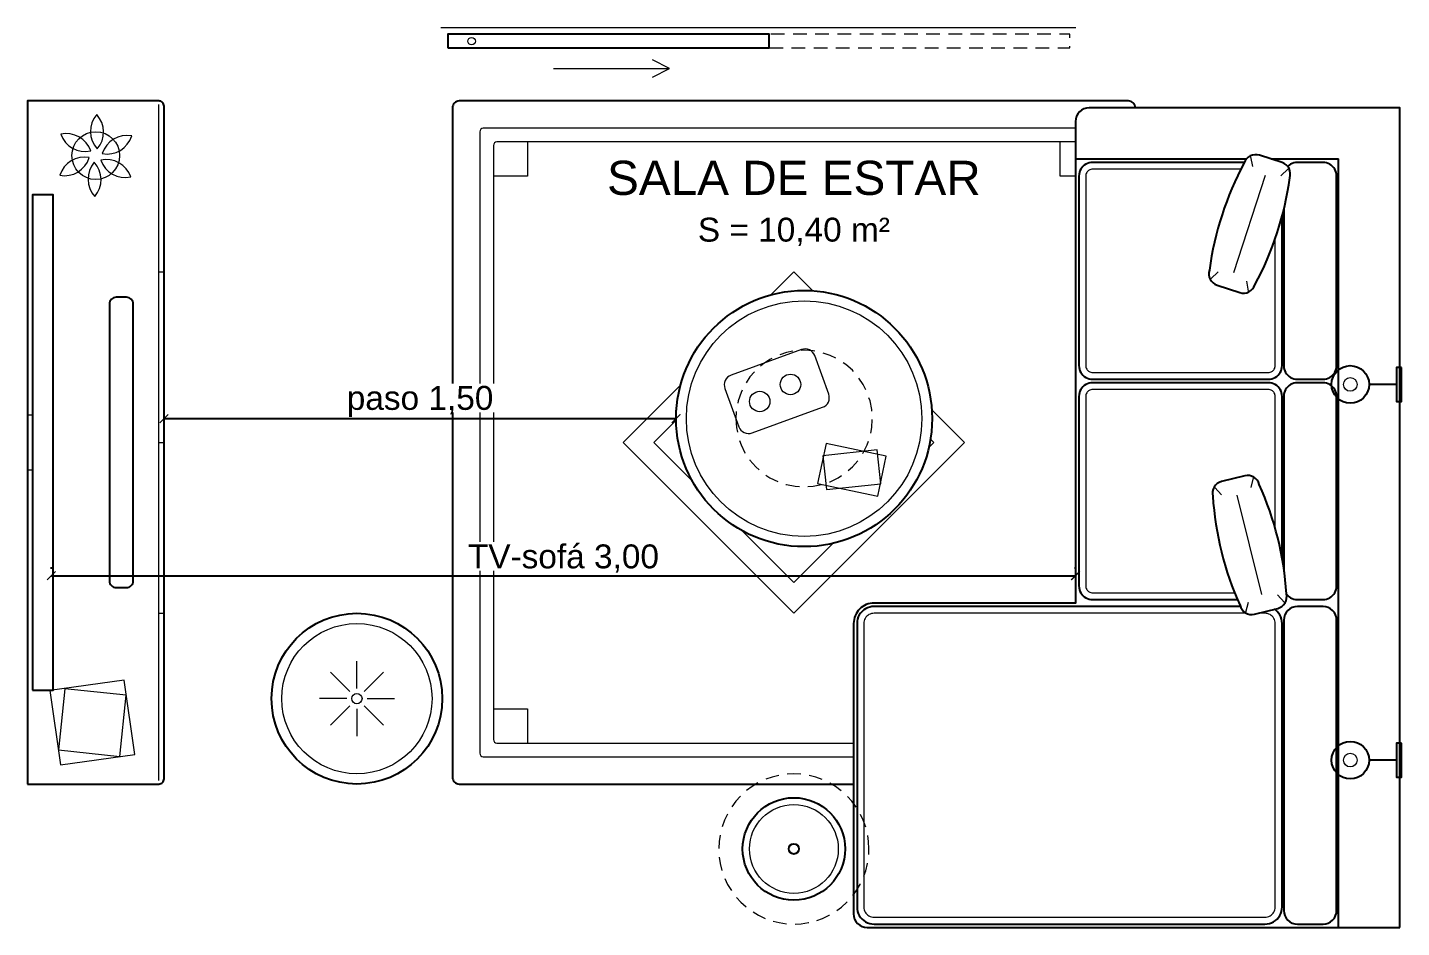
# Model space of a CAD drawing. Header units: metres. Extents: x 0.01 to 6.96, y -2.66 to 2.73.
# Drawn here: x 0.005 to 4.03, y -2.655 to -0.02 of the extents above; entities that cross this region are included whole.
import ezdxf

# ---------------------------------------------------------------- set-up
doc = ezdxf.new("R2010")
doc.units = ezdxf.units.M
for name, color, linetype in [('PS-ALFOMBRAS', 42, 'Continuous'), ('PS-CARPINTERIA', 4, 'Continuous'), ('PS-COTAS', 1, 'Continuous'), ('PS-ILUMINACION', 6, 'Continuous'), ('PS-MOBILIARIO', 3, 'Continuous'), ('PS-TEXTOS', 7, 'Continuous')]:
    doc.layers.add(name, color=color, linetype=linetype)
doc.styles.add('PS', font='arial.ttf')
doc.dimstyles.new('PS', dxfattribs={"dimtxt": 0.07, "dimasz": 0.025, "dimexe": 0.025, "dimexo": 0.02, "dimgap": 0.015, "dimtad": 1, "dimzin": 0, "dimtxsty": 'PS', "dimblk": 'ARCHTICK', "dimcen": 0, "dimclrd": 1, "dimclre": 1, "dimclrt": 1, "dimazin": 3, "dimtfac": 1, "dimtmove": 0, "dimatfit": 3, "dimtfill": 1})

# ---------------------------------------------------------------- blocks, each defined once
blk = doc.blocks.new('PS_ALFOMBRA_SALON_200x200')
blk.add_lwpolyline([(-1, -0.98, 0.414214), (-0.98, -1), (0.98, -1, 0.414214), (1, -0.98), (1, 0.98, 0.414214), (0.98, 1), (-0.98, 1, 0.414214), (-1, 0.98)], format="xyb", close=True)
at = {"color": 8, "lineweight": 13}
for points in [[(-0.92, -0.91, 0.414214), (-0.91, -0.92), (0.91, -0.92, 0.414214), (0.92, -0.91), (0.92, 0.91, 0.414214), (0.91, 0.92), (-0.91, 0.92, 0.414214), (-0.92, 0.91)], [(-0.88, -0.87, 0.414214), (-0.87, -0.88), (0.87, -0.88, 0.414214), (0.88, -0.87), (0.88, 0.87, 0.414214), (0.87, 0.88), (-0.87, 0.88, 0.414214), (-0.88, 0.87)]]:
    blk.add_lwpolyline(points, format="xyb", close=True, dxfattribs=at)
for points in [[(-0.78, 0.88), (-0.78, 0.78), (-0.88, 0.78)], [(0.88, 0.78), (0.78, 0.78), (0.78, 0.88)], [(-0.88, -0.78), (-0.78, -0.78), (-0.78, -0.88)], [(0.78, -0.88), (0.78, -0.78), (0.88, -0.78)]]:
    blk.add_lwpolyline(points, dxfattribs=at)
for points in [[(0, -0.5), (0.5, 0), (0, 0.5), (-0.5, 0)], [(0, -0.41), (0.41, 0), (0, 0.41), (-0.41, 0)]]:
    blk.add_lwpolyline(points, close=True, dxfattribs=at)
blk = doc.blocks.new('PS_SOFA_CHAISE_240x160')
blk.add_wipeout([(0, 0), (0, 2.4), (-0.91, 2.4), (-0.9152, 2.3997), (-0.9204, 2.3986), (-0.9253, 2.397), (-0.93, 2.3946), (-0.9344, 2.3917), (-0.9383, 2.3883), (-0.9417, 2.3844), (-0.9446, 2.38), (-0.947, 2.3753), (-0.9486, 2.3704), (-0.9497, 2.3652), (-0.95, 2.36), (-0.95, 0.95), (-1.54, 0.95), (-1.5478, 0.9495), (-1.5555, 0.948), (-1.563, 0.9454), (-1.57, 0.942), (-1.5765, 0.9376), (-1.5824, 0.9324), (-1.5876, 0.9265), (-1.592, 0.92), (-1.5954, 0.913), (-1.598, 0.9055), (-1.5995, 0.8978), (-1.6, 0.89), (-1.6, 0.04), (-1.5997, 0.0348), (-1.5986, 0.0296), (-1.597, 0.0247), (-1.5946, 0.02), (-1.5917, 0.0156), (-1.5883, 0.0117), (-1.5844, 0.0083), (-1.58, 0.0054), (-1.5753, 0.003), (-1.5704, 0.0014), (-1.5652, 0.0003), (-1.56, 0)])
blk.add_line((-0.18, 0), (-0.18, 2.25))
for points in [[(0, 0), (0, 2.4), (-0.91, 2.4, 0.414214), (-0.95, 2.36), (-0.95, 0.95), (-1.54, 0.95, 0.414214), (-1.6, 0.89), (-1.6, 0.04, 0.414214), (-1.56, 0)], [(-0.4244, 1.8814, 0.090909), (-0.3224, 2.1953, 0.414214), (-0.3449, 2.2394), (-0.4115, 2.261, 0.414214), (-0.4556, 2.2386, 0.090909), (-0.5576, 1.9247, 0.414214), (-0.5351, 1.8806), (-0.4685, 1.859, 0.414214)], [(-0.3322, 0.9768, 0.090909), (-0.412, 1.297, 0.414214), (-0.4544, 1.3225), (-0.5223, 1.3056, 0.414214), (-0.5478, 1.2632, 0.090909), (-0.468, 0.943, 0.414214), (-0.4256, 0.9175), (-0.3577, 0.9344, 0.414214)], [(-0.34, 0.05, 0.414214), (-0.3, 0.01), (-0.225, 0.01, 0.414214), (-0.185, 0.05), (-0.185, 0.9, 0.414214), (-0.225, 0.94), (-0.3, 0.94, 0.414214), (-0.34, 0.9)]]:
    blk.add_lwpolyline(points, format="xyb", close=True)
at = {"color": 8, "lineweight": 13}
for points in [[(-0.4371, 2.2567), (-0.4318, 2.2277)], [(-0.4644, 2.22), (-0.9, 2.22), (-0.9026, 2.2198), (-0.9052, 2.2193), (-0.9077, 2.2185), (-0.91, 2.2173), (-0.9122, 2.2159), (-0.9141, 2.2141), (-0.9159, 2.2122), (-0.9173, 2.21), (-0.9185, 2.2077), (-0.9193, 2.2052), (-0.9198, 2.2026), (-0.92, 2.2), (-0.92, 1.645)], [(-0.3267, 2.2209), (-0.3481, 2.2005)], [(-0.4864, 1.9173), (-0.3936, 2.2027)], [(-0.92, 1.645), (-0.9198, 1.6424), (-0.9193, 1.6398), (-0.9185, 1.6373), (-0.9173, 1.635), (-0.9159, 1.6328), (-0.9141, 1.6309), (-0.9122, 1.6291), (-0.91, 1.6277), (-0.9077, 1.6265), (-0.9052, 1.6257), (-0.9026, 1.6252), (-0.9, 1.625), (-0.385, 1.625), (-0.3824, 1.6252), (-0.3798, 1.6257), (-0.3773, 1.6265), (-0.375, 1.6277), (-0.3728, 1.6291), (-0.3709, 1.6309), (-0.3691, 1.6328), (-0.3677, 1.635), (-0.3665, 1.6373), (-0.3657, 1.6398), (-0.3652, 1.6424), (-0.365, 1.645), (-0.365, 2.0205)], [(-0.5533, 1.8991), (-0.5319, 1.9195)], [(-0.4429, 1.8633), (-0.4482, 1.8923)], [(-0.365, 1.1645), (-0.365, 1.555), (-0.3652, 1.5576), (-0.3657, 1.5602), (-0.3665, 1.5627), (-0.3677, 1.565), (-0.3691, 1.5672), (-0.3709, 1.5691), (-0.3728, 1.5709), (-0.375, 1.5723), (-0.3773, 1.5735), (-0.3798, 1.5743), (-0.3824, 1.5748), (-0.385, 1.575), (-0.9, 1.575), (-0.9026, 1.5748), (-0.9052, 1.5743), (-0.9077, 1.5735), (-0.91, 1.5723), (-0.9122, 1.5709), (-0.9141, 1.5691), (-0.9159, 1.5672), (-0.9173, 1.565), (-0.9185, 1.5627), (-0.9193, 1.5602), (-0.9198, 1.5576), (-0.92, 1.555), (-0.92, 1)], [(-0.5418, 1.2884), (-0.5219, 1.2665)], [(-0.4292, 1.3164), (-0.4365, 1.2878)], [(-0.4037, 0.9745), (-0.4763, 1.2655)], [(-0.92, 1), (-0.9198, 0.9974), (-0.9193, 0.9948), (-0.9185, 0.9923), (-0.9173, 0.99), (-0.9159, 0.9878), (-0.9141, 0.9859), (-0.9122, 0.9841), (-0.91, 0.9827), (-0.9077, 0.9815), (-0.9052, 0.9807), (-0.9026, 0.9802), (-0.9, 0.98), (-0.4824, 0.98)], [(-0.3382, 0.9516), (-0.3581, 0.9735)], [(-0.4508, 0.9236), (-0.4435, 0.9522)], [(-1.57, 0.06), (-1.5697, 0.0561), (-1.569, 0.0522), (-1.5677, 0.0485), (-1.566, 0.045), (-1.5638, 0.0417), (-1.5612, 0.0388), (-1.5583, 0.0362), (-1.555, 0.034), (-1.5515, 0.0323), (-1.5478, 0.031), (-1.5439, 0.0303), (-1.54, 0.03), (-0.395, 0.03), (-0.3911, 0.0303), (-0.3872, 0.031), (-0.3835, 0.0323), (-0.38, 0.034), (-0.3767, 0.0362), (-0.3738, 0.0388), (-0.3712, 0.0417), (-0.369, 0.045), (-0.3673, 0.0485), (-0.366, 0.0522), (-0.3653, 0.0561), (-0.365, 0.06), (-0.365, 0.89), (-0.3653, 0.8939), (-0.366, 0.8978), (-0.3673, 0.9015), (-0.369, 0.905), (-0.3712, 0.9083), (-0.3738, 0.9112), (-0.3767, 0.9138), (-0.38, 0.916), (-0.3835, 0.9177), (-0.3872, 0.919), (-0.3911, 0.9197), (-0.395, 0.92), (-0.4146, 0.92)], [(-0.4497, 0.92), (-1.54, 0.92), (-1.5439, 0.9197), (-1.5478, 0.919), (-1.5515, 0.9177), (-1.555, 0.916), (-1.5583, 0.9138), (-1.5612, 0.9112), (-1.5638, 0.9083), (-1.566, 0.905), (-1.5677, 0.9015), (-1.569, 0.8978), (-1.5697, 0.8939), (-1.57, 0.89), (-1.57, 0.06)]]:
    blk.add_lwpolyline(points, dxfattribs=at)
for points in [[(-0.95, 2.25), (-0.4495, 2.25)], [(-0.4552, 2.24), (-0.9, 2.24), (-0.9052, 2.2397), (-0.9104, 2.2386), (-0.9153, 2.237), (-0.92, 2.2346), (-0.9244, 2.2317), (-0.9283, 2.2283), (-0.9317, 2.2244), (-0.9346, 2.22), (-0.937, 2.2153), (-0.9386, 2.2104), (-0.9397, 2.2052), (-0.94, 2.2), (-0.94, 1.645)], [(-0.3769, 2.25), (-0.18, 2.25)], [(-0.34, 1.645), (-0.3397, 1.6398), (-0.3386, 1.6346), (-0.337, 1.6297), (-0.3346, 1.625), (-0.3317, 1.6206), (-0.3283, 1.6167), (-0.3244, 1.6133), (-0.32, 1.6104), (-0.3153, 1.608), (-0.3104, 1.6064), (-0.3052, 1.6053), (-0.3, 1.605), (-0.225, 1.605), (-0.2198, 1.6053), (-0.2146, 1.6064), (-0.2097, 1.608), (-0.205, 1.6104), (-0.2006, 1.6133), (-0.1967, 1.6167), (-0.1933, 1.6206), (-0.1904, 1.625), (-0.188, 1.6297), (-0.1864, 1.6346), (-0.1853, 1.6398), (-0.185, 1.645), (-0.185, 2.2), (-0.1853, 2.2052), (-0.1864, 2.2104), (-0.188, 2.2153), (-0.1904, 2.22), (-0.1933, 2.2244), (-0.1967, 2.2283), (-0.2006, 2.2317), (-0.205, 2.2346), (-0.2097, 2.237), (-0.2146, 2.2386), (-0.2198, 2.2397), (-0.225, 2.24), (-0.3, 2.24), (-0.3052, 2.2397), (-0.3104, 2.2386), (-0.3153, 2.237), (-0.32, 2.2346), (-0.3244, 2.2317), (-0.3283, 2.2283), (-0.3284, 2.2282)], [(-0.34, 2.1045), (-0.34, 1.645)], [(-0.94, 1.645), (-0.9397, 1.6398), (-0.9386, 1.6346), (-0.937, 1.6297), (-0.9346, 1.625), (-0.9317, 1.6206), (-0.9283, 1.6167), (-0.9244, 1.6133), (-0.92, 1.6104), (-0.9153, 1.608), (-0.9104, 1.6064), (-0.9052, 1.6053), (-0.9, 1.605), (-0.385, 1.605), (-0.3798, 1.6053), (-0.3746, 1.6064), (-0.3697, 1.608), (-0.365, 1.6104), (-0.3606, 1.6133), (-0.3567, 1.6167), (-0.3533, 1.6206), (-0.3504, 1.625), (-0.348, 1.6297), (-0.3464, 1.6346), (-0.3453, 1.6398), (-0.345, 1.645), (-0.345, 2.0821)], [(-0.345, 1.0819), (-0.345, 1.555), (-0.3453, 1.5602), (-0.3464, 1.5654), (-0.348, 1.5703), (-0.3504, 1.575), (-0.3533, 1.5794), (-0.3567, 1.5833), (-0.3606, 1.5867), (-0.365, 1.5896), (-0.3697, 1.592), (-0.3746, 1.5936), (-0.3798, 1.5947), (-0.385, 1.595), (-0.9, 1.595), (-0.9052, 1.5947), (-0.9104, 1.5936), (-0.9153, 1.592), (-0.92, 1.5896), (-0.9244, 1.5867), (-0.9283, 1.5833), (-0.9317, 1.5794), (-0.9346, 1.575), (-0.937, 1.5703), (-0.9386, 1.5654), (-0.9397, 1.5602), (-0.94, 1.555), (-0.94, 1)], [(-0.3317, 0.9757), (-0.3317, 0.9756), (-0.3283, 0.9717), (-0.3244, 0.9683), (-0.32, 0.9654), (-0.3153, 0.963), (-0.3104, 0.9614), (-0.3052, 0.9603), (-0.3, 0.96), (-0.225, 0.96), (-0.2198, 0.9603), (-0.2146, 0.9614), (-0.2097, 0.963), (-0.205, 0.9654), (-0.2006, 0.9683), (-0.1967, 0.9717), (-0.1933, 0.9756), (-0.1904, 0.98), (-0.188, 0.9847), (-0.1864, 0.9896), (-0.1853, 0.9948), (-0.185, 1), (-0.185, 1.555), (-0.1853, 1.5602), (-0.1864, 1.5654), (-0.188, 1.5703), (-0.1904, 1.575), (-0.1933, 1.5794), (-0.1967, 1.5833), (-0.2006, 1.5867), (-0.205, 1.5896), (-0.2097, 1.592), (-0.2146, 1.5936), (-0.2198, 1.5947), (-0.225, 1.595), (-0.3, 1.595), (-0.3052, 1.5947), (-0.3104, 1.5936), (-0.3153, 1.592), (-0.32, 1.5896), (-0.3244, 1.5867), (-0.3283, 1.5833), (-0.3317, 1.5794), (-0.3346, 1.575), (-0.337, 1.5703), (-0.3386, 1.5654), (-0.3397, 1.5602), (-0.34, 1.555), (-0.34, 1.0416)], [(-0.94, 1), (-0.9397, 0.9948), (-0.9386, 0.9896), (-0.937, 0.9847), (-0.9346, 0.98), (-0.9317, 0.9756), (-0.9283, 0.9717), (-0.9244, 0.9683), (-0.92, 0.9654), (-0.9153, 0.963), (-0.9104, 0.9614), (-0.9052, 0.9603), (-0.9, 0.96), (-0.4747, 0.96)], [(-0.4673, 0.94), (-1.54, 0.94), (-1.5465, 0.9396), (-1.5529, 0.9383), (-1.5591, 0.9362), (-1.565, 0.9333), (-1.5704, 0.9297), (-1.5754, 0.9254), (-1.5797, 0.9204), (-1.5833, 0.915), (-1.5862, 0.9091), (-1.5883, 0.9029), (-1.5896, 0.8965), (-1.59, 0.89), (-1.59, 0.06)], [(-1.59, 0.06), (-1.5896, 0.0535), (-1.5883, 0.0471), (-1.5862, 0.0409), (-1.5833, 0.035), (-1.5797, 0.0296), (-1.5754, 0.0246), (-1.5704, 0.0203), (-1.565, 0.0167), (-1.5591, 0.0138), (-1.5529, 0.0117), (-1.5465, 0.0104), (-1.54, 0.01), (-0.395, 0.01), (-0.3885, 0.0104), (-0.3821, 0.0117), (-0.3759, 0.0138), (-0.37, 0.0167), (-0.3646, 0.0203), (-0.3596, 0.0246), (-0.3553, 0.0296), (-0.3517, 0.035), (-0.3488, 0.0409), (-0.3467, 0.0471), (-0.3454, 0.0535), (-0.345, 0.06), (-0.345, 0.89), (-0.3454, 0.8965), (-0.3467, 0.9029), (-0.3488, 0.9091), (-0.3517, 0.915), (-0.3553, 0.9204), (-0.3596, 0.9254), (-0.3646, 0.9297), (-0.3676, 0.9317)]]:
    blk.add_lwpolyline(points)
blk = doc.blocks.new('PS_MUEBLE_TV_200x40')
blk.add_wipeout([(0, 0), (0.385, 0), (0.387, 0.0001), (0.3889, 0.0005), (0.3907, 0.0011), (0.3925, 0.002), (0.3941, 0.0031), (0.3956, 0.0044), (0.3969, 0.0059), (0.398, 0.0075), (0.3989, 0.0093), (0.3995, 0.0111), (0.3999, 0.013), (0.4, 0.015), (0.4, 1.985), (0.3999, 1.987), (0.3995, 1.9889), (0.3989, 1.9907), (0.398, 1.9925), (0.3969, 1.9941), (0.3956, 1.9956), (0.3941, 1.9969), (0.3925, 1.998), (0.3907, 1.9989), (0.3889, 1.9995), (0.387, 1.9999), (0.385, 2), (0, 2)])
at = {"color": 8, "lineweight": 13}
for p, q in [((0.385, 0.01), (0.385, 1.99)), ((0.385, 1.5), (0.4, 1.5)), ((0.385, 1), (0.4, 1)), ((0.385, 0.5), (0.4, 0.5))]:
    blk.add_line(p, q, dxfattribs=at)
for points in [[(0, 0), (0.385, 0, 0.414214), (0.4, 0.015), (0.4, 1.985, 0.414214), (0.385, 2), (0, 2)], [(0.24, 0.595, 0.414214), (0.26, 0.575), (0.29, 0.575, 0.414214), (0.31, 0.595), (0.31, 1.405, 0.414214), (0.29, 1.425), (0.26, 1.425, 0.414214), (0.24, 1.405)]]:
    blk.add_lwpolyline(points, format="xyb", close=True)
for points in [[(0.2044, 1.8595, 0.38), (0.2028, 1.96, 0.38)], [(0.1853, 1.8536, 0.38), (0.0975, 1.9024, 0.38)], [(0.2191, 1.8459, 0.38), (0.3053, 1.8975, 0.38)], [(0.1809, 1.8341, 0.38), (0.0947, 1.7825, 0.38)], [(0.1956, 1.8205, 0.38), (0.1972, 1.72, 0.38)], [(0.2147, 1.8264, 0.38), (0.3025, 1.7776, 0.38)]]:
    blk.add_lwpolyline(points, format="xyb", close=True, dxfattribs=at)
blk.add_lwpolyline([(0.015, 0.275), (0.075, 0.275), (0.075, 1.725), (0.015, 1.725)], close=True)
for points in [[(0, 0.92), (0.015, 0.92), (0.015, 1.08), (0, 1.08)], [(0.0964, 0.0558), (0.3142, 0.0864), (0.2836, 0.3042), (0.0658, 0.2736)], [(0.0911, 0.0999), (0.2701, 0.0811), (0.2889, 0.2601), (0.1099, 0.2789)]]:
    blk.add_lwpolyline(points, close=True, dxfattribs=at)
blk.add_circle((0.2, 1.84), 0.07, dxfattribs=at)
blk = doc.blocks.new('PS_MESA_CENTRO_D75')
blk.add_wipeout([(0.375, 0), (0.3749, -0.0092), (0.3745, -0.0184), (0.374, -0.0276), (0.3732, -0.0368), (0.3722, -0.0459), (0.3709, -0.055), (0.3695, -0.0641), (0.3678, -0.0732), (0.3659, -0.0822), (0.3638, -0.0911), (0.3614, -0.1), (0.3589, -0.1089), (0.3561, -0.1176), (0.3531, -0.1263), (0.3499, -0.135), (0.3465, -0.1435), (0.3428, -0.152), (0.339, -0.1603), (0.335, -0.1686), (0.3307, -0.1768), (0.3263, -0.1848), (0.3216, -0.1928), (0.3168, -0.2006), (0.3118, -0.2083), (0.3066, -0.2159), (0.3012, -0.2234), (0.2956, -0.2307), (0.2899, -0.2379), (0.284, -0.2449), (0.2779, -0.2518), (0.2716, -0.2586), (0.2652, -0.2652), (0.2586, -0.2716), (0.2518, -0.2779), (0.2449, -0.284), (0.2379, -0.2899), (0.2307, -0.2956), (0.2234, -0.3012), (0.2159, -0.3066), (0.2083, -0.3118), (0.2006, -0.3168), (0.1928, -0.3216), (0.1848, -0.3263), (0.1768, -0.3307), (0.1686, -0.335), (0.1603, -0.339), (0.152, -0.3428), (0.1435, -0.3465), (0.135, -0.3499), (0.1263, -0.3531), (0.1176, -0.3561), (0.1089, -0.3589), (0.1, -0.3614), (0.0911, -0.3638), (0.0822, -0.3659), (0.0732, -0.3678), (0.0641, -0.3695), (0.055, -0.3709), (0.0459, -0.3722), (0.0368, -0.3732), (0.0276, -0.374), (0.0184, -0.3745), (0.0092, -0.3749), (0, -0.375), (-0.0092, -0.3749), (-0.0184, -0.3745), (-0.0276, -0.374), (-0.0368, -0.3732), (-0.0459, -0.3722), (-0.055, -0.3709), (-0.0641, -0.3695), (-0.0732, -0.3678), (-0.0822, -0.3659), (-0.0911, -0.3638), (-0.1, -0.3614), (-0.1089, -0.3589), (-0.1176, -0.3561), (-0.1263, -0.3531), (-0.135, -0.3499), (-0.1435, -0.3465), (-0.152, -0.3428), (-0.1603, -0.339), (-0.1686, -0.335), (-0.1768, -0.3307), (-0.1848, -0.3263), (-0.1928, -0.3216), (-0.2006, -0.3168), (-0.2083, -0.3118), (-0.2159, -0.3066), (-0.2234, -0.3012), (-0.2307, -0.2956), (-0.2379, -0.2899), (-0.2449, -0.284), (-0.2518, -0.2779), (-0.2586, -0.2716), (-0.2652, -0.2652), (-0.2716, -0.2586), (-0.2779, -0.2518), (-0.284, -0.2449), (-0.2899, -0.2379), (-0.2956, -0.2307), (-0.3012, -0.2234), (-0.3066, -0.2159), (-0.3118, -0.2083), (-0.3168, -0.2006), (-0.3216, -0.1928), (-0.3263, -0.1848), (-0.3307, -0.1768), (-0.335, -0.1686), (-0.339, -0.1603), (-0.3428, -0.152), (-0.3465, -0.1435), (-0.3499, -0.135), (-0.3531, -0.1263), (-0.3561, -0.1176), (-0.3589, -0.1089), (-0.3614, -0.1), (-0.3638, -0.0911), (-0.3659, -0.0822), (-0.3678, -0.0732), (-0.3695, -0.0641), (-0.3709, -0.055), (-0.3722, -0.0459), (-0.3732, -0.0368), (-0.374, -0.0276), (-0.3745, -0.0184), (-0.3749, -0.0092), (-0.375, 0), (-0.3749, 0.0092), (-0.3745, 0.0184), (-0.374, 0.0276), (-0.3732, 0.0368), (-0.3722, 0.0459), (-0.3709, 0.055), (-0.3695, 0.0641), (-0.3678, 0.0732), (-0.3659, 0.0822), (-0.3638, 0.0911), (-0.3614, 0.1), (-0.3589, 0.1089), (-0.3561, 0.1176), (-0.3531, 0.1263), (-0.3499, 0.135), (-0.3465, 0.1435), (-0.3428, 0.152), (-0.339, 0.1603), (-0.335, 0.1686), (-0.3307, 0.1768), (-0.3263, 0.1848), (-0.3216, 0.1928), (-0.3168, 0.2006), (-0.3118, 0.2083), (-0.3066, 0.2159), (-0.3012, 0.2234), (-0.2956, 0.2307), (-0.2899, 0.2379), (-0.284, 0.2449), (-0.2779, 0.2518), (-0.2716, 0.2586), (-0.2652, 0.2652), (-0.2586, 0.2716), (-0.2518, 0.2779), (-0.2449, 0.284), (-0.2379, 0.2899), (-0.2307, 0.2956), (-0.2234, 0.3012), (-0.2159, 0.3066), (-0.2083, 0.3118), (-0.2006, 0.3168), (-0.1928, 0.3216), (-0.1848, 0.3263), (-0.1768, 0.3307), (-0.1686, 0.335), (-0.1603, 0.339), (-0.152, 0.3428), (-0.1435, 0.3465), (-0.135, 0.3499), (-0.1263, 0.3531), (-0.1176, 0.3561), (-0.1089, 0.3589), (-0.1, 0.3614), (-0.0911, 0.3638), (-0.0822, 0.3659), (-0.0732, 0.3678), (-0.0641, 0.3695), (-0.055, 0.3709), (-0.0459, 0.3722), (-0.0368, 0.3732), (-0.0276, 0.374), (-0.0184, 0.3745), (-0.0092, 0.3749), (0, 0.375), (0.0092, 0.3749), (0.0184, 0.3745), (0.0276, 0.374), (0.0368, 0.3732), (0.0459, 0.3722), (0.055, 0.3709), (0.0641, 0.3695), (0.0732, 0.3678), (0.0822, 0.3659), (0.0911, 0.3638), (0.1, 0.3614), (0.1089, 0.3589), (0.1176, 0.3561), (0.1263, 0.3531), (0.135, 0.3499), (0.1435, 0.3465), (0.152, 0.3428), (0.1603, 0.339), (0.1686, 0.335), (0.1768, 0.3307), (0.1848, 0.3263), (0.1928, 0.3216), (0.2006, 0.3168), (0.2083, 0.3118), (0.2159, 0.3066), (0.2234, 0.3012), (0.2307, 0.2956), (0.2379, 0.2899), (0.2449, 0.284), (0.2518, 0.2779), (0.2586, 0.2716), (0.2652, 0.2652), (0.2716, 0.2586), (0.2779, 0.2518), (0.284, 0.2449), (0.2899, 0.2379), (0.2956, 0.2307), (0.3012, 0.2234), (0.3066, 0.2159), (0.3118, 0.2083), (0.3168, 0.2006), (0.3216, 0.1928), (0.3263, 0.1848), (0.3307, 0.1768), (0.335, 0.1686), (0.339, 0.1603), (0.3428, 0.152), (0.3465, 0.1435), (0.3499, 0.135), (0.3531, 0.1263), (0.3561, 0.1176), (0.3589, 0.1089), (0.3614, 0.1), (0.3638, 0.0911), (0.3659, 0.0822), (0.3678, 0.0732), (0.3695, 0.0641), (0.3709, 0.055), (0.3722, 0.0459), (0.3732, 0.0368), (0.374, 0.0276), (0.3745, 0.0184), (0.3749, 0.0092)])
at = {"color": 8, "lineweight": 13}
for p, q in [((-0.1, 0.1732), (-0.1218, 0.1587)), ((-0.0942, 0.1761), (-0.1, 0.1732)), ((-0.0518, 0.1932), (-0.0715, 0.1865)), ((-0.033, 0.1969), (-0.0518, 0.1932)), ((0, 0.2), (-0.0082, 0.1995)), ((0.0261, 0.1983), (0, 0.2)), ((0.0316, 0.1972), (0.0261, 0.1983)), ((0.0765, 0.1848), (0.056, 0.1917)), ((0.093, 0.1767), (0.0765, 0.1848)), ((0.1218, 0.1587), (0.1143, 0.1637)), ((-0.1587, 0.1218), (-0.1698, 0.1051)), ((-0.1455, 0.1367), (-0.1587, 0.1218)), ((-0.1218, 0.1587), (-0.1273, 0.1538)), ((0.1414, 0.1414), (0.1218, 0.1587)), ((0.1446, 0.1378), (0.1414, 0.1414)), ((-0.1816, 0.083), (-0.1848, 0.0765)), ((0.1732, 0.1), (0.1607, 0.1187)), ((0.181, 0.0843), (0.1732, 0.1)), ((-0.1932, 0.0518), (-0.1945, 0.0453)), ((-0.1848, 0.0765), (-0.1932, 0.0518)), ((0.1932, 0.0518), (0.19, 0.0611)), ((0.1983, 0.0261), (0.1932, 0.0518)), ((-0.1986, 0.0207), (-0.2, 0)), ((-0.2, 0), (-0.1983, -0.0261)), ((0.1986, 0.0221), (0.1983, 0.0261)), ((-0.1983, -0.0261), (-0.1956, -0.0397)), ((0.195, -0.0425), (0.1983, -0.0261)), ((0.1983, -0.0261), (0.1998, -0.0029)), ((-0.1891, -0.0638), (-0.1848, -0.0765)), ((-0.1848, -0.0765), (-0.1732, -0.1)), ((0.1732, -0.1), (0.1848, -0.0765)), ((0.1848, -0.0765), (0.1882, -0.0665)), ((-0.1732, -0.1), (-0.173, -0.1003)), ((0.1714, -0.1027), (0.1732, -0.1)), ((-0.1591, -0.1211), (-0.1587, -0.1218)), ((-0.1587, -0.1218), (-0.1414, -0.1414)), ((-0.1414, -0.1414), (-0.1316, -0.15)), ((0.1295, -0.1519), (0.1414, -0.1414)), ((0.1414, -0.1414), (0.1573, -0.1233)), ((-0.1119, -0.1653), (-0.1, -0.1732)), ((-0.1, -0.1732), (-0.0769, -0.1846)), ((-0.0533, -0.1927), (-0.0518, -0.1932)), ((-0.0518, -0.1932), (-0.0261, -0.1983)), ((-0.0261, -0.1983), (-0.0139, -0.1991)), ((0.011, -0.1993), (0.0261, -0.1983)), ((0.0261, -0.1983), (0.0505, -0.1934)), ((0.0742, -0.1856), (0.0765, -0.1848)), ((0.0765, -0.1848), (0.1, -0.1732)), ((0.1, -0.1732), (0.1095, -0.1669))]:
    blk.add_line(p, q, dxfattribs=at)
blk.add_lwpolyline([(-0.191, -0.0243, 0.414214), (-0.1526, -0.0422), (0.0541, 0.033, 0.414214), (0.0721, 0.0715), (0.031, 0.1843, 0.414214), (-0.0074, 0.2022), (-0.2141, 0.127, 0.414214), (-0.2321, 0.0885)], format="xyb", close=True, dxfattribs=at)
for points in [[(0.0395, -0.19), (0.2156, -0.2274), (0.2405, -0.11), (0.0644, -0.0726)], [(0.0657, -0.2081), (0.2248, -0.1914), (0.2143, -0.0919), (0.0552, -0.1086)]]:
    blk.add_lwpolyline(points, close=True, dxfattribs=at)
blk.add_circle((0, 0), 0.375)
for centre, radius in [((0, 0), 0.345), ((-0.04, 0.1), 0.03), ((-0.13, 0.05), 0.03)]:
    blk.add_circle(centre, radius, dxfattribs=at)
blk = doc.blocks.new('PS_PUF_D50')
blk.add_wipeout([(0.25, 0), (0.2499, -0.0061), (0.2497, -0.0123), (0.2493, -0.0184), (0.2488, -0.0245), (0.2481, -0.0306), (0.2473, -0.0367), (0.2463, -0.0427), (0.2452, -0.0488), (0.2439, -0.0548), (0.2425, -0.0607), (0.2409, -0.0667), (0.2392, -0.0726), (0.2374, -0.0784), (0.2354, -0.0842), (0.2332, -0.09), (0.231, -0.0957), (0.2286, -0.1013), (0.226, -0.1069), (0.2233, -0.1124), (0.2205, -0.1178), (0.2175, -0.1232), (0.2144, -0.1285), (0.2112, -0.1337), (0.2079, -0.1389), (0.2044, -0.144), (0.2008, -0.1489), (0.1971, -0.1538), (0.1933, -0.1586), (0.1893, -0.1633), (0.1852, -0.1679), (0.1811, -0.1724), (0.1768, -0.1768), (0.1724, -0.1811), (0.1679, -0.1852), (0.1633, -0.1893), (0.1586, -0.1933), (0.1538, -0.1971), (0.1489, -0.2008), (0.144, -0.2044), (0.1389, -0.2079), (0.1337, -0.2112), (0.1285, -0.2144), (0.1232, -0.2175), (0.1178, -0.2205), (0.1124, -0.2233), (0.1069, -0.226), (0.1013, -0.2286), (0.0957, -0.231), (0.09, -0.2332), (0.0842, -0.2354), (0.0784, -0.2374), (0.0726, -0.2392), (0.0667, -0.2409), (0.0607, -0.2425), (0.0548, -0.2439), (0.0488, -0.2452), (0.0427, -0.2463), (0.0367, -0.2473), (0.0306, -0.2481), (0.0245, -0.2488), (0.0184, -0.2493), (0.0123, -0.2497), (0.0061, -0.2499), (0, -0.25), (-0.0061, -0.2499), (-0.0123, -0.2497), (-0.0184, -0.2493), (-0.0245, -0.2488), (-0.0306, -0.2481), (-0.0367, -0.2473), (-0.0427, -0.2463), (-0.0488, -0.2452), (-0.0548, -0.2439), (-0.0607, -0.2425), (-0.0667, -0.2409), (-0.0726, -0.2392), (-0.0784, -0.2374), (-0.0842, -0.2354), (-0.09, -0.2332), (-0.0957, -0.231), (-0.1013, -0.2286), (-0.1069, -0.226), (-0.1124, -0.2233), (-0.1178, -0.2205), (-0.1232, -0.2175), (-0.1285, -0.2144), (-0.1337, -0.2112), (-0.1389, -0.2079), (-0.144, -0.2044), (-0.1489, -0.2008), (-0.1538, -0.1971), (-0.1586, -0.1933), (-0.1633, -0.1893), (-0.1679, -0.1852), (-0.1724, -0.1811), (-0.1768, -0.1768), (-0.1811, -0.1724), (-0.1852, -0.1679), (-0.1893, -0.1633), (-0.1933, -0.1586), (-0.1971, -0.1538), (-0.2008, -0.1489), (-0.2044, -0.144), (-0.2079, -0.1389), (-0.2112, -0.1337), (-0.2144, -0.1285), (-0.2175, -0.1232), (-0.2205, -0.1178), (-0.2233, -0.1124), (-0.226, -0.1069), (-0.2286, -0.1013), (-0.231, -0.0957), (-0.2332, -0.09), (-0.2354, -0.0842), (-0.2374, -0.0784), (-0.2392, -0.0726), (-0.2409, -0.0667), (-0.2425, -0.0607), (-0.2439, -0.0548), (-0.2452, -0.0488), (-0.2463, -0.0427), (-0.2473, -0.0367), (-0.2481, -0.0306), (-0.2488, -0.0245), (-0.2493, -0.0184), (-0.2497, -0.0123), (-0.2499, -0.0061), (-0.25, 0), (-0.2499, 0.0061), (-0.2497, 0.0123), (-0.2493, 0.0184), (-0.2488, 0.0245), (-0.2481, 0.0306), (-0.2473, 0.0367), (-0.2463, 0.0427), (-0.2452, 0.0488), (-0.2439, 0.0548), (-0.2425, 0.0607), (-0.2409, 0.0667), (-0.2392, 0.0726), (-0.2374, 0.0784), (-0.2354, 0.0842), (-0.2332, 0.09), (-0.231, 0.0957), (-0.2286, 0.1013), (-0.226, 0.1069), (-0.2233, 0.1124), (-0.2205, 0.1178), (-0.2175, 0.1232), (-0.2144, 0.1285), (-0.2112, 0.1337), (-0.2079, 0.1389), (-0.2044, 0.144), (-0.2008, 0.1489), (-0.1971, 0.1538), (-0.1933, 0.1586), (-0.1893, 0.1633), (-0.1852, 0.1679), (-0.1811, 0.1724), (-0.1768, 0.1768), (-0.1724, 0.1811), (-0.1679, 0.1852), (-0.1633, 0.1893), (-0.1586, 0.1933), (-0.1538, 0.1971), (-0.1489, 0.2008), (-0.144, 0.2044), (-0.1389, 0.2079), (-0.1337, 0.2112), (-0.1285, 0.2144), (-0.1232, 0.2175), (-0.1178, 0.2205), (-0.1124, 0.2233), (-0.1069, 0.226), (-0.1013, 0.2286), (-0.0957, 0.231), (-0.09, 0.2332), (-0.0842, 0.2354), (-0.0784, 0.2374), (-0.0726, 0.2392), (-0.0667, 0.2409), (-0.0607, 0.2425), (-0.0548, 0.2439), (-0.0488, 0.2452), (-0.0427, 0.2463), (-0.0367, 0.2473), (-0.0306, 0.2481), (-0.0245, 0.2488), (-0.0184, 0.2493), (-0.0123, 0.2497), (-0.0061, 0.2499), (0, 0.25), (0.0061, 0.2499), (0.0123, 0.2497), (0.0184, 0.2493), (0.0245, 0.2488), (0.0306, 0.2481), (0.0367, 0.2473), (0.0427, 0.2463), (0.0488, 0.2452), (0.0548, 0.2439), (0.0607, 0.2425), (0.0667, 0.2409), (0.0726, 0.2392), (0.0784, 0.2374), (0.0842, 0.2354), (0.09, 0.2332), (0.0957, 0.231), (0.1013, 0.2286), (0.1069, 0.226), (0.1124, 0.2233), (0.1178, 0.2205), (0.1232, 0.2175), (0.1285, 0.2144), (0.1337, 0.2112), (0.1389, 0.2079), (0.144, 0.2044), (0.1489, 0.2008), (0.1538, 0.1971), (0.1586, 0.1933), (0.1633, 0.1893), (0.1679, 0.1852), (0.1724, 0.1811), (0.1768, 0.1768), (0.1811, 0.1724), (0.1852, 0.1679), (0.1893, 0.1633), (0.1933, 0.1586), (0.1971, 0.1538), (0.2008, 0.1489), (0.2044, 0.144), (0.2079, 0.1389), (0.2112, 0.1337), (0.2144, 0.1285), (0.2175, 0.1232), (0.2205, 0.1178), (0.2233, 0.1124), (0.226, 0.1069), (0.2286, 0.1013), (0.231, 0.0957), (0.2332, 0.09), (0.2354, 0.0842), (0.2374, 0.0784), (0.2392, 0.0726), (0.2409, 0.0667), (0.2425, 0.0607), (0.2439, 0.0548), (0.2452, 0.0488), (0.2463, 0.0427), (0.2473, 0.0367), (0.2481, 0.0306), (0.2488, 0.0245), (0.2493, 0.0184), (0.2497, 0.0123), (0.2499, 0.0061)])
at = {"color": 8, "lineweight": 13}
for p, q in [((0, 0.03), (0, 0.11)), ((-0.0212, 0.0212), (-0.0778, 0.0778)), ((0.0212, 0.0212), (0.0778, 0.0778)), ((-0.03, 0), (-0.11, 0)), ((0.03, 0), (0.11, 0)), ((-0.0212, -0.0212), (-0.0778, -0.0778)), ((0, -0.03), (0, -0.11)), ((0.0212, -0.0212), (0.0778, -0.0778))]:
    blk.add_line(p, q, dxfattribs=at)
blk.add_circle((0, 0), 0.25)
for radius in [0.22, 0.015]:
    blk.add_circle((0, 0), radius, dxfattribs=at)
blk = doc.blocks.new('PS_LAMPARA_PIE')
at = {"color": 8, "lineweight": 13}
for p, q in [((-0.0639, 0.2105), (-0.0825, 0.2039)), ((-0.0443, 0.2154), (-0.0639, 0.2105)), ((0, 0.22), (-0.0195, 0.219)), ((0.0204, 0.219), (0, 0.22)), ((0.0639, 0.2105), (0.0451, 0.2152)), ((0.0833, 0.2036), (0.0639, 0.2105)), ((-0.1222, 0.1829), (-0.1383, 0.171)), ((-0.1051, 0.1932), (-0.1222, 0.1829)), ((0.1222, 0.1829), (0.1058, 0.1927)), ((0.139, 0.1705), (0.1222, 0.1829)), ((-0.2033, 0.0842), (-0.2102, 0.0649)), ((-0.1949, 0.1018), (-0.2033, 0.0842)), ((0.2033, 0.0842), (0.1953, 0.101)), ((0.2104, 0.0641), (0.2033, 0.0842)), ((-0.2161, 0.0406), (-0.2189, 0.0216)), ((-0.2189, 0.0216), (-0.22, 0.0009)), ((0.2189, 0.0216), (0.2162, 0.0398)), ((0.22, 0), (0.2189, 0.0216)), ((-0.2186, -0.0241), (-0.2158, -0.0429)), ((0.2192, -0.0167), (0.22, 0)), ((-0.2158, -0.0429), (-0.2107, -0.0632)), ((0.2048, -0.0798), (0.2105, -0.0639)), ((0.2105, -0.0639), (0.2158, -0.0429)), ((0.2158, -0.0429), (0.216, -0.0415)), ((-0.2021, -0.0867), (-0.194, -0.1037)), ((-0.194, -0.1037), (-0.1831, -0.1219)), ((0.1829, -0.1222), (0.194, -0.1037)), ((0.194, -0.1037), (0.1945, -0.1026)), ((0.1727, -0.136), (0.1829, -0.1222)), ((-0.1195, -0.1846), (-0.1037, -0.194)), ((-0.1037, -0.194), (-0.0842, -0.2033)), ((0.0842, -0.2033), (0.1037, -0.194)), ((0.1037, -0.194), (0.1043, -0.1936)), ((-0.0842, -0.2033), (-0.0841, -0.2033)), ((-0.0605, -0.2114), (-0.0429, -0.2158)), ((-0.0429, -0.2158), (-0.0216, -0.2189)), ((-0.0216, -0.2189), (-0.0213, -0.219)), ((0.0037, -0.2198), (0.0216, -0.2189)), ((0.0216, -0.2189), (0.0429, -0.2158)), ((0.0429, -0.2158), (0.0434, -0.2156)), ((0.0676, -0.2092), (0.0842, -0.2033))]:
    blk.add_line(p, q, dxfattribs=at)
blk.add_wipeout([(0.15, 0), (0.15, -0.0037), (0.1498, -0.0074), (0.1496, -0.011), (0.1493, -0.0147), (0.1489, -0.0184), (0.1484, -0.022), (0.1478, -0.0256), (0.1471, -0.0293), (0.1464, -0.0329), (0.1455, -0.0364), (0.1446, -0.04), (0.1435, -0.0435), (0.1424, -0.0471), (0.1412, -0.0505), (0.1399, -0.054), (0.1386, -0.0574), (0.1371, -0.0608), (0.1356, -0.0641), (0.134, -0.0674), (0.1323, -0.0707), (0.1305, -0.0739), (0.1287, -0.0771), (0.1267, -0.0802), (0.1247, -0.0833), (0.1226, -0.0864), (0.1205, -0.0894), (0.1183, -0.0923), (0.116, -0.0952), (0.1136, -0.098), (0.1111, -0.1007), (0.1086, -0.1034), (0.1061, -0.1061), (0.1034, -0.1086), (0.1007, -0.1111), (0.098, -0.1136), (0.0952, -0.116), (0.0923, -0.1183), (0.0894, -0.1205), (0.0864, -0.1226), (0.0833, -0.1247), (0.0802, -0.1267), (0.0771, -0.1287), (0.0739, -0.1305), (0.0707, -0.1323), (0.0674, -0.134), (0.0641, -0.1356), (0.0608, -0.1371), (0.0574, -0.1386), (0.054, -0.1399), (0.0505, -0.1412), (0.0471, -0.1424), (0.0435, -0.1435), (0.04, -0.1446), (0.0364, -0.1455), (0.0329, -0.1464), (0.0293, -0.1471), (0.0256, -0.1478), (0.022, -0.1484), (0.0184, -0.1489), (0.0147, -0.1493), (0.011, -0.1496), (0.0074, -0.1498), (0.0037, -0.15), (0, -0.15), (-0.0037, -0.15), (-0.0074, -0.1498), (-0.011, -0.1496), (-0.0147, -0.1493), (-0.0184, -0.1489), (-0.022, -0.1484), (-0.0256, -0.1478), (-0.0293, -0.1471), (-0.0329, -0.1464), (-0.0364, -0.1455), (-0.04, -0.1446), (-0.0435, -0.1435), (-0.0471, -0.1424), (-0.0505, -0.1412), (-0.054, -0.1399), (-0.0574, -0.1386), (-0.0608, -0.1371), (-0.0641, -0.1356), (-0.0674, -0.134), (-0.0707, -0.1323), (-0.0739, -0.1305), (-0.0771, -0.1287), (-0.0802, -0.1267), (-0.0833, -0.1247), (-0.0864, -0.1226), (-0.0894, -0.1205), (-0.0923, -0.1183), (-0.0952, -0.116), (-0.098, -0.1136), (-0.1007, -0.1111), (-0.1034, -0.1086), (-0.1061, -0.1061), (-0.1086, -0.1034), (-0.1111, -0.1007), (-0.1136, -0.098), (-0.116, -0.0952), (-0.1183, -0.0923), (-0.1205, -0.0894), (-0.1226, -0.0864), (-0.1247, -0.0833), (-0.1267, -0.0802), (-0.1287, -0.0771), (-0.1305, -0.0739), (-0.1323, -0.0707), (-0.134, -0.0674), (-0.1356, -0.0641), (-0.1371, -0.0608), (-0.1386, -0.0574), (-0.1399, -0.054), (-0.1412, -0.0505), (-0.1424, -0.0471), (-0.1435, -0.0435), (-0.1446, -0.04), (-0.1455, -0.0364), (-0.1464, -0.0329), (-0.1471, -0.0293), (-0.1478, -0.0256), (-0.1484, -0.022), (-0.1489, -0.0184), (-0.1493, -0.0147), (-0.1496, -0.011), (-0.1498, -0.0074), (-0.15, -0.0037), (-0.15, 0), (-0.15, 0.0037), (-0.1498, 0.0074), (-0.1496, 0.011), (-0.1493, 0.0147), (-0.1489, 0.0184), (-0.1484, 0.022), (-0.1478, 0.0256), (-0.1471, 0.0293), (-0.1464, 0.0329), (-0.1455, 0.0364), (-0.1446, 0.04), (-0.1435, 0.0435), (-0.1424, 0.0471), (-0.1412, 0.0505), (-0.1399, 0.054), (-0.1386, 0.0574), (-0.1371, 0.0608), (-0.1356, 0.0641), (-0.134, 0.0674), (-0.1323, 0.0707), (-0.1305, 0.0739), (-0.1287, 0.0771), (-0.1267, 0.0802), (-0.1247, 0.0833), (-0.1226, 0.0864), (-0.1205, 0.0894), (-0.1183, 0.0923), (-0.116, 0.0952), (-0.1136, 0.098), (-0.1111, 0.1007), (-0.1086, 0.1034), (-0.1061, 0.1061), (-0.1034, 0.1086), (-0.1007, 0.1111), (-0.098, 0.1136), (-0.0952, 0.116), (-0.0923, 0.1183), (-0.0894, 0.1205), (-0.0864, 0.1226), (-0.0833, 0.1247), (-0.0802, 0.1267), (-0.0771, 0.1287), (-0.0739, 0.1305), (-0.0707, 0.1323), (-0.0674, 0.134), (-0.0641, 0.1356), (-0.0608, 0.1371), (-0.0574, 0.1386), (-0.054, 0.1399), (-0.0505, 0.1412), (-0.0471, 0.1424), (-0.0435, 0.1435), (-0.04, 0.1446), (-0.0364, 0.1455), (-0.0329, 0.1464), (-0.0293, 0.1471), (-0.0256, 0.1478), (-0.022, 0.1484), (-0.0184, 0.1489), (-0.0147, 0.1493), (-0.011, 0.1496), (-0.0074, 0.1498), (-0.0037, 0.15), (0, 0.15), (0.0037, 0.15), (0.0074, 0.1498), (0.011, 0.1496), (0.0147, 0.1493), (0.0184, 0.1489), (0.022, 0.1484), (0.0256, 0.1478), (0.0293, 0.1471), (0.0329, 0.1464), (0.0364, 0.1455), (0.04, 0.1446), (0.0435, 0.1435), (0.0471, 0.1424), (0.0505, 0.1412), (0.054, 0.1399), (0.0574, 0.1386), (0.0608, 0.1371), (0.0641, 0.1356), (0.0674, 0.134), (0.0707, 0.1323), (0.0739, 0.1305), (0.0771, 0.1287), (0.0802, 0.1267), (0.0833, 0.1247), (0.0864, 0.1226), (0.0894, 0.1205), (0.0923, 0.1183), (0.0952, 0.116), (0.098, 0.1136), (0.1007, 0.1111), (0.1034, 0.1086), (0.1061, 0.1061), (0.1086, 0.1034), (0.1111, 0.1007), (0.1136, 0.098), (0.116, 0.0952), (0.1183, 0.0923), (0.1205, 0.0894), (0.1226, 0.0864), (0.1247, 0.0833), (0.1267, 0.0802), (0.1287, 0.0771), (0.1305, 0.0739), (0.1323, 0.0707), (0.134, 0.0674), (0.1356, 0.0641), (0.1371, 0.0608), (0.1386, 0.0574), (0.1399, 0.054), (0.1412, 0.0505), (0.1424, 0.0471), (0.1435, 0.0435), (0.1446, 0.04), (0.1455, 0.0364), (0.1464, 0.0329), (0.1471, 0.0293), (0.1478, 0.0256), (0.1484, 0.022), (0.1489, 0.0184), (0.1493, 0.0147), (0.1496, 0.011), (0.1498, 0.0074), (0.15, 0.0037)])
for p, q in [((-0.1701, 0.1396), (-0.1821, 0.1233)), ((-0.1568, 0.1542), (-0.1701, 0.1396)), ((0.1701, 0.1396), (0.1574, 0.1535)), ((0.1826, 0.1226), (0.1701, 0.1396)), ((-0.168, -0.1418), (-0.1556, -0.1556)), ((-0.1556, -0.1556), (-0.1397, -0.1699)), ((0.1396, -0.1701), (0.1556, -0.1556)), ((0.1556, -0.1556), (0.1562, -0.1548)), ((0.1256, -0.1804), (0.1396, -0.1701))]:
    blk.add_line(p, q, dxfattribs=at)
for radius in [0.15, 0.015]:
    blk.add_circle((0, 0), radius)
blk.add_circle((0, 0), 0.13, dxfattribs=at)
blk = doc.blocks.new('PS_APLIQUE_PARED')
blk.add_lwpolyline([(0, -0.05), (0.015, -0.05), (0.015, 0.05), (0, 0.05)], close=True)
blk.add_lwpolyline([(0.015, 0), (0.0948, 0)])
blk.add_circle((0.15, 0), 0.055)
at = {"color": 8, "lineweight": 13}
blk.add_circle((0.15, 0), 0.02, dxfattribs=at)
blk = doc.blocks.new('PS_PUERTA_CORREDERA_90')
at = {"color": 8, "lineweight": 13}
for p, q in [((-0.05, -0.02), (1.81, -0.02)), ((0.9568, -0.04), (0.9168, -0.04)), ((1.0218, -0.04), (0.9818, -0.04)), ((1.0868, -0.04), (1.0468, -0.04)), ((1.1518, -0.04), (1.1118, -0.04)), ((1.2168, -0.04), (1.1768, -0.04)), ((1.2818, -0.04), (1.2418, -0.04)), ((1.3468, -0.04), (1.3068, -0.04)), ((1.4118, -0.04), (1.3718, -0.04)), ((1.4768, -0.04), (1.4368, -0.04)), ((1.5418, -0.04), (1.5018, -0.04)), ((1.6068, -0.04), (1.5668, -0.04)), ((1.6718, -0.04), (1.6318, -0.04)), ((1.7368, -0.04), (1.6968, -0.04)), ((1.792, -0.04), (1.7618, -0.04)), ((1.792, -0.0498), (1.792, -0.04)), ((0.9122, -0.08), (0.9522, -0.08)), ((0.9772, -0.08), (1.0172, -0.08)), ((1.0422, -0.08), (1.0822, -0.08)), ((1.1072, -0.08), (1.1472, -0.08)), ((1.1722, -0.08), (1.2122, -0.08)), ((1.2372, -0.08), (1.2772, -0.08)), ((1.3022, -0.08), (1.3422, -0.08)), ((1.3672, -0.08), (1.4072, -0.08)), ((1.4322, -0.08), (1.4722, -0.08)), ((1.4972, -0.08), (1.5372, -0.08)), ((1.5622, -0.08), (1.6022, -0.08)), ((1.6272, -0.08), (1.6672, -0.08)), ((1.6922, -0.08), (1.7322, -0.08)), ((1.7572, -0.08), (1.792, -0.08)), ((1.792, -0.08), (1.792, -0.0748))]:
    blk.add_line(p, q, dxfattribs=at)
blk.add_lwpolyline([(-0.03, -0.08), (0.912, -0.08), (0.912, -0.04), (-0.03, -0.04)], close=True)
for points in [[(0.57, -0.165), (0.62, -0.14), (0.57, -0.115)], [(0.28, -0.14), (0.62, -0.14)]]:
    blk.add_lwpolyline(points, dxfattribs=at)
blk.add_circle((0.04, -0.06), 0.011, dxfattribs=at)
blk = doc.blocks.new('_ARCHTICK')
at = {"color": 0, "linetype": 'BYBLOCK', "const_width": 0.15}
blk.add_lwpolyline([(-0.5, -0.5), (0.5, 0.5)], dxfattribs=at)

msp = doc.modelspace()

# ---------------------------------------------------------------- block references
at = {"layer": 'PS-ALFOMBRAS'}
msp.add_blockref('PS_ALFOMBRA_SALON_200x200', (2.25, -1.235), dxfattribs=at)
at = {"layer": 'PS-CARPINTERIA'}
msp.add_blockref('PS_PUERTA_CORREDERA_90', (1.266, 0), dxfattribs=at)
at = {"layer": 'PS-MOBILIARIO'}
for name, p in [('PS_MUEBLE_TV_200x40', (0.005, -2.235)), ('PS_PUF_D50', (0.97, -1.985))]:
    msp.add_blockref(name, p, dxfattribs=at)

# ---------------------------------------------------------------- next in the draw order: block references
msp.add_blockref('PS_SOFA_CHAISE_240x160', (4.025, -2.655), dxfattribs=at)

# ---------------------------------------------------------------- next in the draw order: block references
at = {"layer": 'PS-ILUMINACION', "rotation": 180}
for p in [(4.03, -1.065), (4.03, -2.165)]:
    msp.add_blockref('PS_APLIQUE_PARED', p, dxfattribs=at)
at = {"layer": 'PS-ILUMINACION'}
msp.add_blockref('PS_LAMPARA_PIE', (2.25, -2.425), dxfattribs=at)
at = {"layer": 'PS-MOBILIARIO'}
msp.add_blockref('PS_MESA_CENTRO_D75', (2.28, -1.165), dxfattribs=at)

# ---------------------------------------------------------------- next in the draw order: texts
at = {"layer": 'PS-TEXTOS', "insert": (2.25, -0.535), "char_height": 0.1, "attachment_point": 5, "style": 'PS', "bg_fill": 3, "box_fill_scale": 1.25, "bg_fill_color": 0}
msp.add_mtext('SALA DE ESTAR\\P\\H0.7x;S = 10,40 m²', dxfattribs=at)

# ---------------------------------------------------------------- next in the draw order: dimensions: what is measured, and where the dimension line sits
at = {"layer": 'PS-COTAS'}
for base, p1, p2, text in [((0.405, -1.165), (0.405, -1.165), (1.905, -1.165), 'paso <>'), ((0.075, -1.625), (0.075, -1.625), (3.075, -1.625), 'TV-sofá <>')]:
    msp.add_linear_dim(base=base, p1=p1, p2=p2, text=text, dimstyle='PS', dxfattribs=at).render()

doc.saveas('drawing.dxf')
